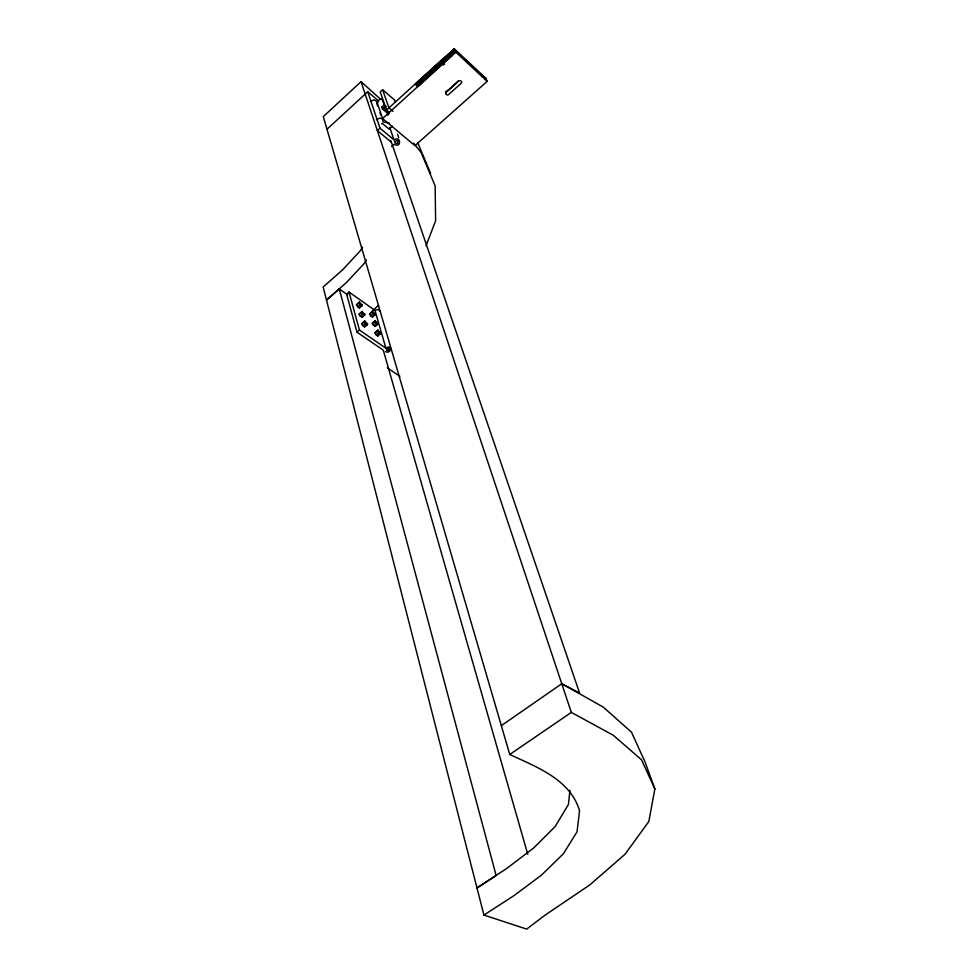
<?xml version="1.0" encoding="UTF-8"?>
<svg xmlns="http://www.w3.org/2000/svg" width="978" height="978" viewBox="0 0 978 978"><rect width="100%" height="100%" fill="white"/><g stroke="black" fill="none" stroke-linecap="round" stroke-linejoin="round"><path stroke-width="1.47" d="M569.954 790.248L568.438 804.478L555.137 826.557L533.707 847.963L506.714 868.476L476.995 887.987L496.139 875.542L339.293 288.975L326.481 300.075L346.334 282.63L363.938 263.791L366.432 259.94M501.323 725.664L561.775 683.732L603.304 707.131L631.495 732.192L644.991 761.85L654.857 788.94L648.854 821.447L625.052 854.234L589.71 884.992L545.076 915.139L526.665 929.1L483.927 915.066L323.143 287.019L342.789 269.659L360.197 250.894L362.655 247.067M387.251 111.895L387.899 115.306M426.102 245.649L435.626 220.747L435.149 185.906L421.2 152.641L413.645 143.167M484.758 79.01L485.748 78.13L487.166 81.37L414.941 145.685L382.581 118.521L377.569 103.839L377.826 101.92A3.533 1.773 -51.7 0 1 380.161 99.181M458.56 80.709L453.633 85.123M389.415 113.179L386.151 110.416L441.689 59.902L444.819 62.079M442.337 59.805L444.33 57.995L446.812 60.269M444.33 57.995L445.332 57.091L447.9 59.45M445.332 57.091L448.327 54.365L451.005 56.834M448.327 54.365L451.335 51.638L453.804 53.924M451.335 51.638L454.342 48.9L485.748 78.13M380.259 333.926L380.686 333.143L377.863 330.112L374.99 332.948L376.188 334.855L377.814 335.98L380.259 333.926L378.633 332.789L377.435 330.882L377.863 330.112M377.814 335.98L378.241 335.197M377.52 324.39L377.936 323.632L375.136 320.613L372.276 323.425L373.462 325.319L375.087 326.444L377.52 324.39L375.894 323.253L374.708 321.359L375.136 320.613M375.087 326.444L377.936 323.632M374.806 314.989L375.234 314.244L372.447 311.236L369.611 314.024L370.784 315.906L372.398 317.031L374.806 314.989L373.205 313.852L372.019 311.97L372.447 311.236M367.105 324.794L367.545 324.011L364.696 320.943L361.787 323.804L362.985 325.735L364.647 326.872L367.105 324.794L365.442 323.645L364.244 321.713L364.696 320.943M372.398 317.031L375.234 314.244M364.647 326.872L367.545 324.011M364.427 315.234L364.88 314.476L362.031 311.432L359.146 314.256L360.332 316.163L361.982 317.312L364.427 315.234L362.777 314.085L361.579 312.178L362.031 311.432M361.982 317.312L364.88 314.476M361.787 305.808L362.227 305.075L359.415 302.031L356.53 304.843L357.716 306.737L359.354 307.887L361.787 305.808L360.149 304.659L358.963 302.764L359.415 302.031M359.354 307.887L362.227 305.075M370.32 101.443L373.645 99.89A4.108 3.521 -17.7 0 1 375.051 100.282A4.303 3.68 -17.7 0 1 376.579 101.724L376.933 103.032M376.444 119.671L379.819 118.106A4.181 3.533 -17.8 0 1 381.86 118.864A4.364 3.704 -17.8 0 1 382.789 119.927L383.07 121.883L389.537 123.204M446.506 91.357L451.335 87.69M373.156 310.356L378.535 305.209M380.992 99.609L361.041 81.675L323.278 116.626L509.758 754.478C536.739 767.119 570.174 779.356 579.551 810.676L577.057 831.789L563.426 853.708L541.58 875.053L514.122 895.542L483.927 915.066M326.97 129.267L367.728 91.749L378.034 100.502M395.295 101.883L394.647 100.098L382.606 89.756L380.222 91.944L386.518 110.086L388.792 112.005M388.608 114.133L382.471 108.937L381.836 107.115L384.244 104.915L382.19 99.157L380.051 99.291M382.471 108.937L384.88 106.749L386.151 110.416M382.581 118.521L455.711 52.127L454.342 48.9M367.728 91.749L379.99 128.191L377.349 130.587L391.383 142.213M392.41 126.089L389.085 129.096L382.202 123.35L381.579 123.79M391.579 146.517L394.195 144.182C401.64 148.949 401.139 135.05 394 139.854L379.99 128.191M385.442 351.64C391.689 354.574 392.508 343.4 385.894 348.217L374.977 310.417L349.024 292.055L346.615 294.133L356.933 332.129L383.266 350.148L527.765 854.344M356.53 304.843L358.963 302.764M357.716 306.737L360.149 304.659M359.146 314.256L361.579 312.178M360.332 316.163L362.777 314.085M369.611 314.024L372.019 311.97M370.784 315.906L373.205 313.852M361.787 323.804L364.244 321.713M362.985 325.735L365.442 323.645M356.933 332.129L359.415 330.026L349.024 292.055M372.276 323.425L374.708 321.359M373.462 325.319L375.894 323.253M374.99 332.948L377.435 330.882M376.188 334.855L378.633 332.789M374.977 310.417L378.364 309.39L379.99 311.432M509.758 754.478L571.323 712.4L613.194 735.199L641.495 759.747L654.857 788.94M446.335 91.492L445.503 91.467M453.291 85.93L451.677 86.895M561.775 683.732L579.587 693.072L390.894 140.795M387.288 367.838L399.892 376.334M359.415 330.026L385.894 348.217M339.293 288.975L347.667 294.879M381.836 107.115L386.946 111.443M393.022 111.345L388.938 107.873L382.606 89.756M384.244 104.915L386.286 106.651M416.995 82.372L419.696 84.768M416.64 83.179L419.354 85.563M416.017 83.264L418.511 85.465M415.662 84.071L418.376 86.455M415.027 84.157L417.74 86.541M419.586 80.502L422.3 82.898M418.951 80.587L421.457 82.8M418.608 81.394L421.31 83.79M417.973 81.48L420.687 83.876M417.618 82.286L420.332 84.683M421.555 78.705L424.049 80.93M420.919 78.802L423.413 81.015M420.577 79.597L423.071 81.822M419.941 79.695L422.643 82.091M424.501 76.027L427.215 78.436M423.865 76.113L426.579 78.521M423.523 76.92L426.225 79.328M422.887 77.005L425.589 79.414M422.533 77.812L425.247 80.22M421.897 77.898L424.611 80.306M426.481 74.23L429.073 76.553M425.846 74.316L428.547 76.736M425.491 75.123L428.193 77.543M424.855 75.22L427.557 77.629M428.804 71.626L431.322 73.888M428.45 72.433L430.968 74.695M427.814 72.531L430.332 74.78M427.459 73.338L429.99 75.587M426.824 73.423L429.354 75.697M431.42 69.744L433.939 72.005M430.772 69.829L433.291 72.091M430.43 70.636L432.948 72.91M429.782 70.734L432.3 72.995M429.44 71.541L431.958 73.802M433.743 67.127L436.261 69.401M433.401 67.934L435.907 70.208M432.753 68.032L435.271 70.306M432.41 68.839L434.929 71.113M431.763 68.937L434.281 71.198M436.371 65.233L438.89 67.519M435.723 65.33L438.242 67.604M435.381 66.137L437.899 68.411M434.733 66.235L437.252 68.509M434.391 67.042L436.897 69.316M438.364 63.423L440.87 65.709M437.716 63.521L440.222 65.807M437.374 64.328L439.88 66.614M436.726 64.426L439.232 66.7M441.347 60.709L444.036 63.167M440.699 60.807L444.538 64.316M440.344 61.614L442.863 63.912M439.697 61.712L443.462 65.135M439.354 62.519L441.86 64.805M438.706 62.616L441.212 64.903M443.34 58.9L445.821 61.174M442.692 58.998L445.161 61.272M441.689 59.902L444.171 62.176M445.675 56.284L448.156 58.558M444.684 57.189L447.252 59.548M443.682 58.093L446.164 60.367M447.679 54.462L450.357 56.932M447.325 55.269L450.014 57.739M446.677 55.367L449.354 57.836M446.335 56.186L449.012 58.656M450.675 51.736L453.144 54.022M450.332 52.543L452.802 54.829M449.672 52.641L452.142 54.927M449.33 53.46L452.007 55.929M448.682 53.558L451.359 56.027M453.34 49.817L487.166 81.37M452.68 49.915L455.357 52.396M452.337 50.722L454.794 53.02M451.677 50.819L454.147 53.118M453.682 48.998L461.665 56.431M465.186 59.707L473.902 67.824M475.638 69.426L477.362 71.039M480.809 74.242L485.088 78.216M417.838 142.935L430.589 173.375M397.557 134.255L398.731 137.641M389.733 127.458L394 139.854M376.872 103.668L377.63 105.917M379.953 112.702L380.723 114.988M361.041 81.675L571.323 712.4M445.724 93.191L445.76 93.68A2.2 1.87 -24.3 0 0 446.041 94.255L446.494 94.658A2.2 1.87 -24.3 0 0 447.129 94.915L447.851 94.915A1.54 1.308 -24.3 0 0 448.34 94.744L461.261 83.24A1.504 1.284 -25.7 0 0 461.518 82.849L461.628 81.895A2.213 1.883 -25.7 0 0 461.359 81.321L460.907 80.905A2.213 1.883 -25.7 0 0 460.271 80.648L459.208 80.746A1.504 1.284 -25.7 0 0 458.78 80.978L445.931 92.592A1.54 1.308 -24.3 0 0 445.76 93.032L445.724 93.191M389.476 349.256L388.889 350.271A1.907 1.394 -15.5 0 1 387.96 350.76L386.31 349.928L388.193 348.364A1.381 1.015 -15.5 0 1 389.122 348.559L389.476 349.256M394.892 141.553L395.149 142.849L396.811 143.534A1.553 1.296 -18.8 0 0 397.899 143.094L397.814 140.93A2.152 1.797 -18.7 0 0 396.799 140.502L394.892 141.553"/></g></svg>
